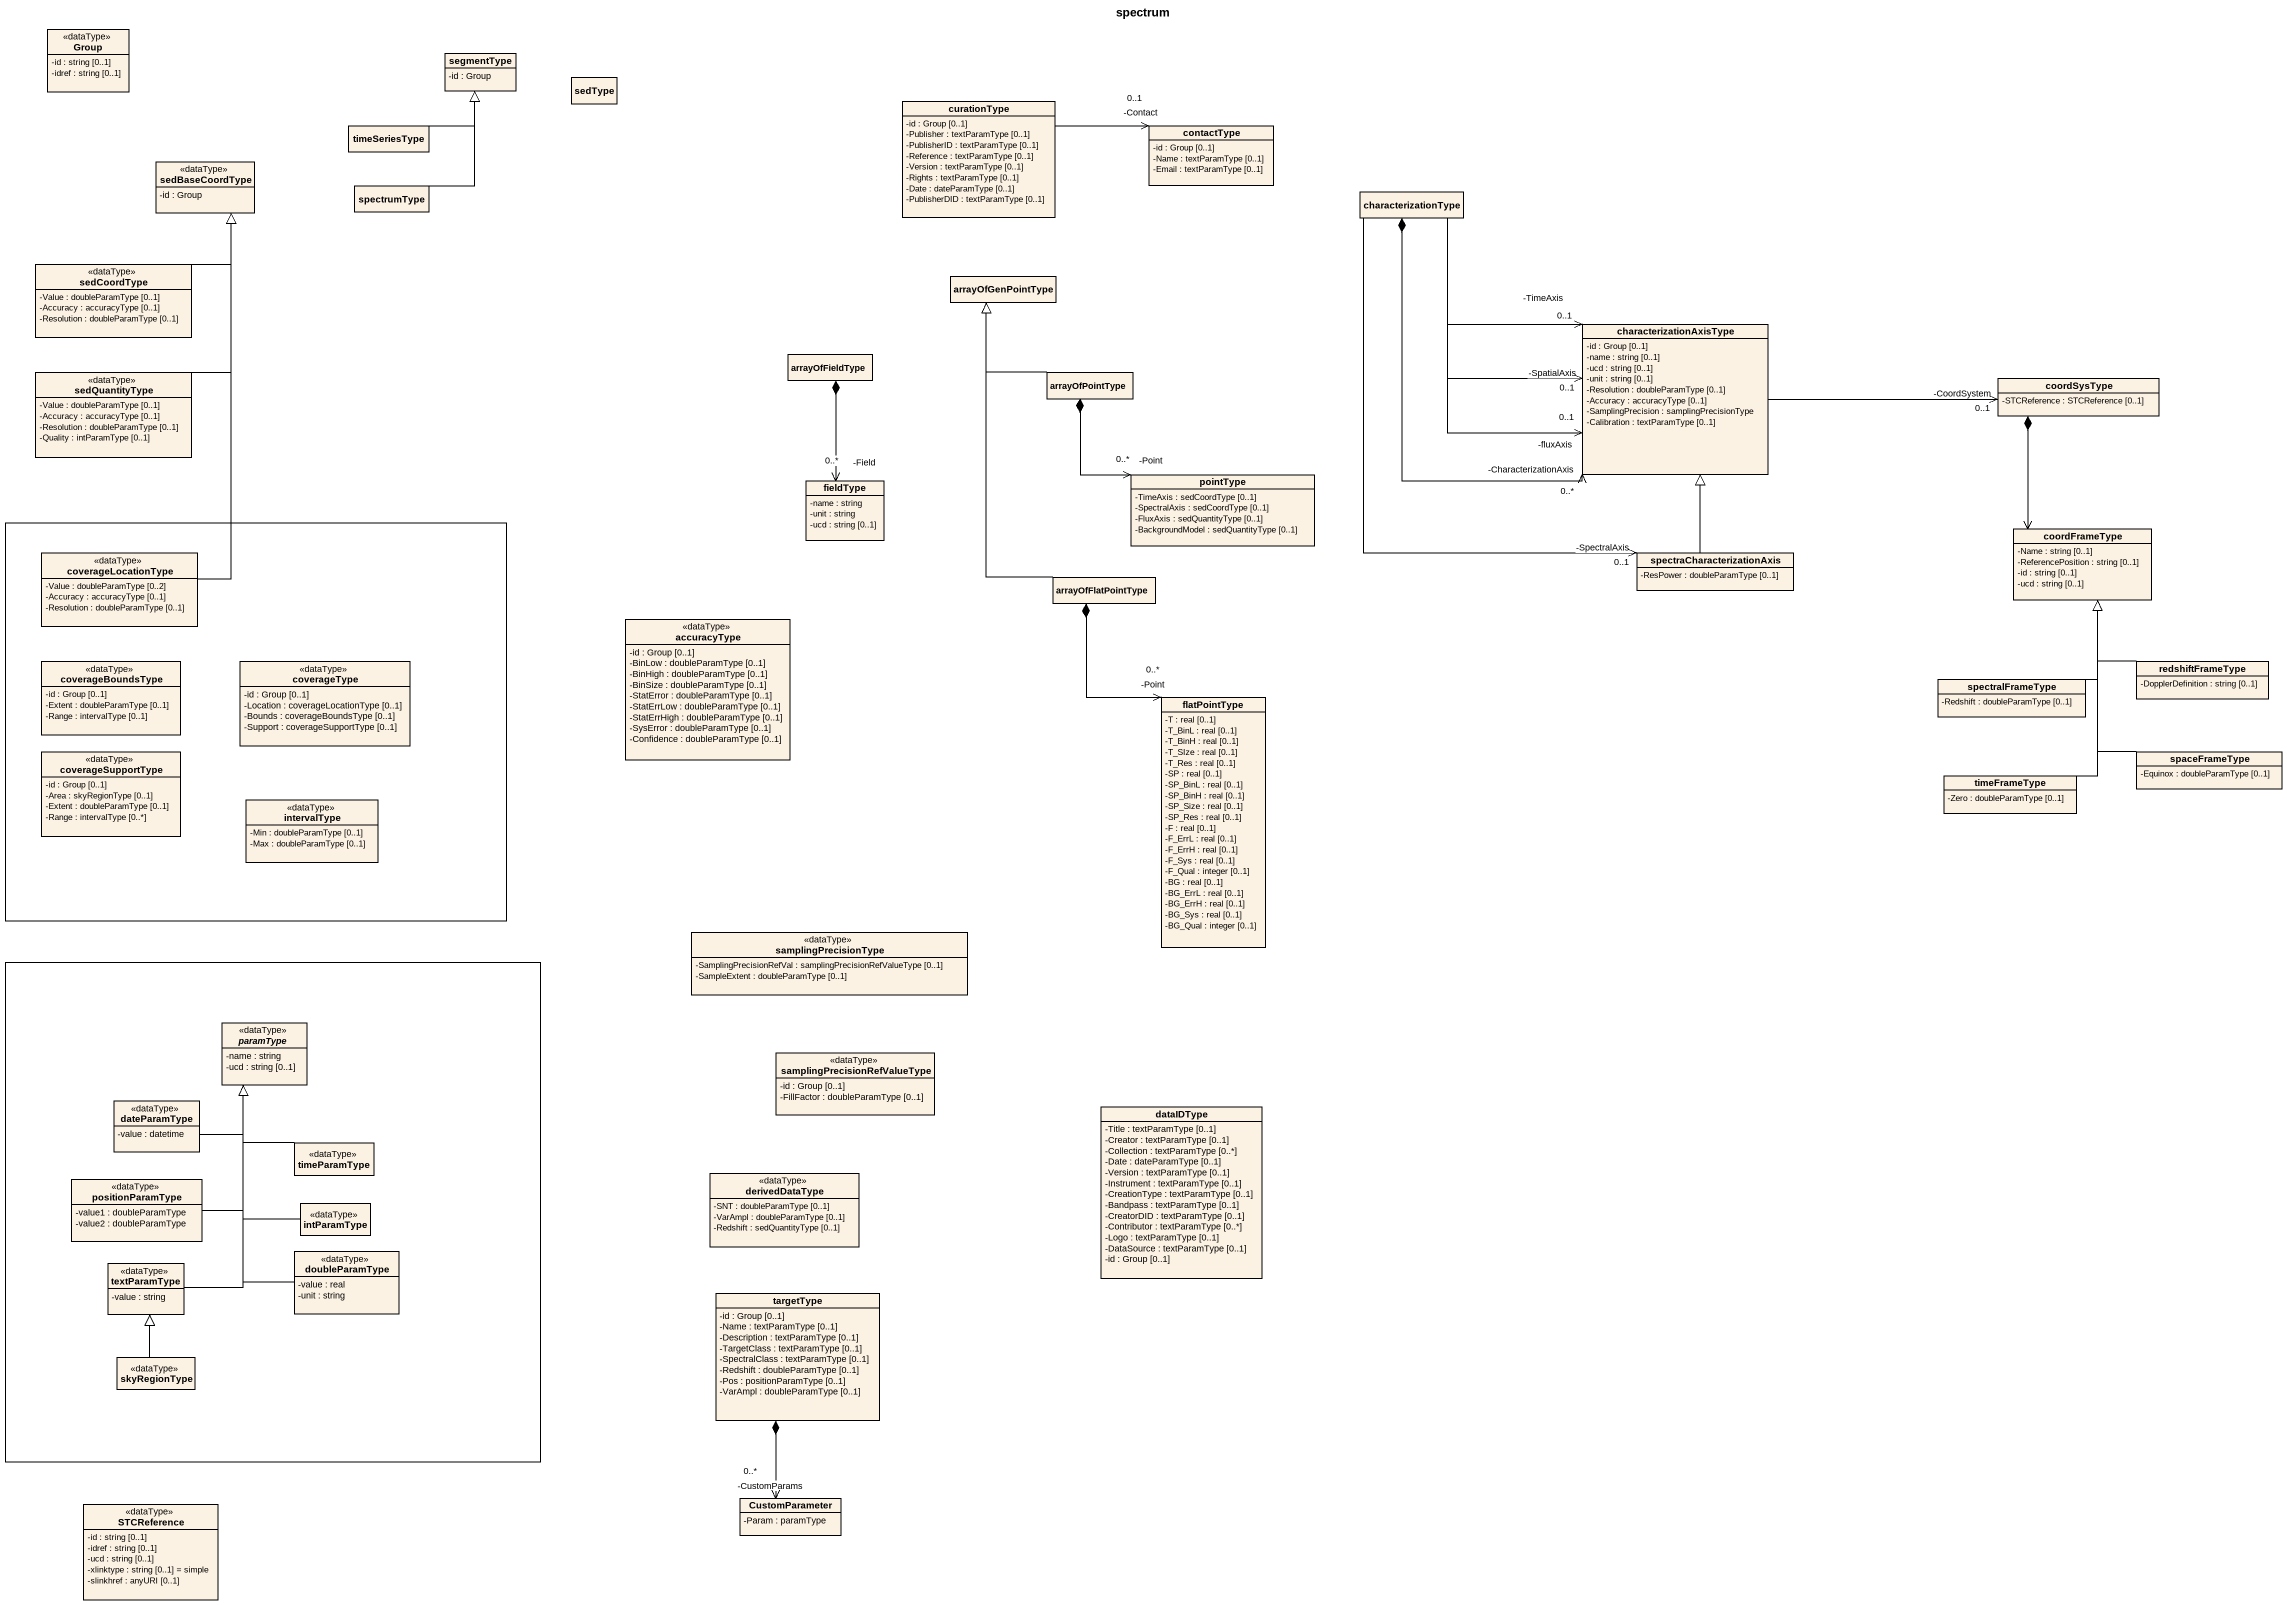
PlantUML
@startuml
title spectrum
hide circle
hide empty members
skinparam classAttributeIconSize 0
class "Group" as Group_ <<dataType>> {
  -id : string [0..1]
  -idref : string [0..1]
}
class segmentType {
  -id : Group
}
class sedType
class timeSeriesType
class curationType {
  -id : Group [0..1]
  -Publisher : textParamType [0..1]
  -PublisherID : textParamType [0..1]
  -Reference : textParamType [0..1]
  -Version : textParamType [0..1]
  -Rights : textParamType [0..1]
  -Date : dateParamType [0..1]
  -PublisherDID : textParamType [0..1]
}
class contactType {
  -id : Group [0..1]
  -Name : textParamType [0..1]
  -Email : textParamType [0..1]
}
class sedBaseCoordType <<dataType>> {
  -id : Group
}
class spectrumType
class characterizationType
class sedCoordType <<dataType>> {
  -Value : doubleParamType [0..1]
  -Accuracy : accuracyType [0..1]
  -Resolution : doubleParamType [0..1]
}
class arrayOfGenPointType
class characterizationAxisType {
  -id : Group [0..1]
  -name : string [0..1]
  -ucd : string [0..1]
  -unit : string [0..1]
  -Resolution : doubleParamType [0..1]
  -Accuracy : accuracyType [0..1]
  -SamplingPrecision : samplingPrecisionType
  -Calibration : textParamType [0..1]
}
class arrayOfFieldType
class sedQuantityType <<dataType>> {
  -Value : doubleParamType [0..1]
  -Accuracy : accuracyType [0..1]
  -Resolution : doubleParamType [0..1]
  -Quality : intParamType [0..1]
}
class arrayOfPointType
class coordSysType {
  -STCReference : STCReference [0..1]
}
class fieldType {
  -name : string
  -unit : string
  -ucd : string [0..1]
}
class pointType {
  -TimeAxis : sedCoordType [0..1]
  -SpectralAxis : sedCoordType [0..1]
  -FluxAxis : sedQuantityType [0..1]
  -BackgroundModel : sedQuantityType [0..1]
}
rectangle " " as rectangle1 {
  class coverageLocationType <<dataType>> {
    -Value : doubleParamType [0..2]
    -Accuracy : accuracyType [0..1]
    -Resolution : doubleParamType [0..1]
  }
  class coverageBoundsType <<dataType>> {
    -id : Group [0..1]
    -Extent : doubleParamType [0..1]
    -Range : intervalType [0..1]
  }
  class coverageType <<dataType>> {
    -id : Group [0..1]
    -Location : coverageLocationType [0..1]
    -Bounds : coverageBoundsType [0..1]
    -Support : coverageSupportType [0..1]
  }
  class coverageSupportType <<dataType>> {
    -id : Group [0..1]
    -Area : skyRegionType [0..1]
    -Extent : doubleParamType [0..1]
    -Range : intervalType [0..*]
  }
  class intervalType <<dataType>> {
    -Min : doubleParamType [0..1]
    -Max : doubleParamType [0..1]
  }
}
class spectraCharacterizationAxis {
  -ResPower : doubleParamType [0..1]
}
class coordFrameType {
  -Name : string [0..1]
  -ReferencePosition : string [0..1]
  -id : string [0..1]
  -ucd : string [0..1]
}
class arrayOfFlatPointType
class accuracyType <<dataType>> {
  -id : Group [0..1]
  -BinLow : doubleParamType [0..1]
  -BinHigh : doubleParamType [0..1]
  -BinSize : doubleParamType [0..1]
  -StatError : doubleParamType [0..1]
  -StatErrLow : doubleParamType [0..1]
  -StatErrHigh : doubleParamType [0..1]
  -SysError : doubleParamType [0..1]
  -Confidence : doubleParamType [0..1]
}
class redshiftFrameType {
  -DopplerDefinition : string [0..1]
}
class flatPointType {
  -T : real [0..1]
  -T_BinL : real [0..1]
  -T_BinH : real [0..1]
  -T_SIze : real [0..1]
  -T_Res : real [0..1]
  -SP : real [0..1]
  -SP_BinL : real [0..1]
  -SP_BinH : real [0..1]
  -SP_Size : real [0..1]
  -SP_Res : real [0..1]
  -F : real [0..1]
  -F_ErrL : real [0..1]
  -F_ErrH : real [0..1]
  -F_Sys : real [0..1]
  -F_Qual : integer [0..1]
  -BG : real [0..1]
  -BG_ErrL : real [0..1]
  -BG_ErrH : real [0..1]
  -BG_Sys : real [0..1]
  -BG_Qual : integer [0..1]
}
class spectralFrameType {
  -Redshift : doubleParamType [0..1]
}
class spaceFrameType {
  -Equinox : doubleParamType [0..1]
}
class timeFrameType {
  -Zero : doubleParamType [0..1]
}
class samplingPrecisionType <<dataType>> {
  -SamplingPrecisionRefVal : samplingPrecisionRefValueType [0..1]
  -SampleExtent : doubleParamType [0..1]
}
rectangle " " as rectangle2 {
  abstract class paramType <<dataType>> {
    -name : string
    -ucd : string [0..1]
  }
  class dateParamType <<dataType>> {
    -value : datetime
  }
  class positionParamType <<dataType>> {
    -value1 : doubleParamType
    -value2 : doubleParamType
  }
  class timeParamType <<dataType>>
  class intParamType <<dataType>>
  class doubleParamType <<dataType>> {
    -value : real
    -unit : string
  }
  class textParamType <<dataType>> {
    -value : string
  }
  class skyRegionType <<dataType>>
}
class "samplingPrecisionRefValueType" as samplingPrecisionRefValueTyp <<dataType>> {
  -id : Group [0..1]
  -FillFactor : doubleParamType [0..1]
}
class dataIDType {
  -Title : textParamType [0..1]
  -Creator : textParamType [0..1]
  -Collection : textParamType [0..*]
  -Date : dateParamType [0..1]
  -Version : textParamType [0..1]
  -Instrument : textParamType [0..1]
  -CreationType : textParamType [0..1]
  -Bandpass : textParamType [0..1]
  -CreatorDID : textParamType [0..1]
  -Contributor : textParamType [0..*]
  -Logo : textParamType [0..1]
  -DataSource : textParamType [0..1]
  -id : Group [0..1]
}
class derivedDataType <<dataType>> {
  -SNT : doubleParamType [0..1]
  -VarAmpl : doubleParamType [0..1]
  -Redshift : sedQuantityType [0..1]
}
class targetType {
  -id : Group [0..1]
  -Name : textParamType [0..1]
  -Description : textParamType [0..1]
  -TargetClass : textParamType [0..1]
  -SpectralClass : textParamType [0..1]
  -Redshift : doubleParamType [0..1]
  -Pos : positionParamType [0..1]
  -VarAmpl : doubleParamType [0..1]
}
class STCReference <<dataType>> {
  -id : string [0..1]
  -idref : string [0..1]
  -ucd : string [0..1]
  -xlinktype : string [0..1] = simple
  -slinkhref : anyURI [0..1]
}
class CustomParameter {
  -Param : paramType
}
timeSeriesType -up-|> segmentType
curationType -right-> "-Contact\n0..1" contactType
spectrumType -up-|> segmentType
characterizationType --> "-SpatialAxis\n0..1" characterizationAxisType
characterizationType --> "-TimeAxis\n0..1" characterizationAxisType
characterizationType --> "-fluxAxis\n0..1" characterizationAxisType
characterizationType *--> "-CharacterizationAxis\n0..*" characterizationAxisType
characterizationType --> "-SpectralAxis\n0..1" spectraCharacterizationAxis
sedCoordType -up-|> sedBaseCoordType
characterizationAxisType -right-> "-CoordSystem\n0..1" coordSysType
arrayOfFieldType *--> "-Field\n0..*" fieldType
sedQuantityType -up-|> sedBaseCoordType
arrayOfPointType -up-|> arrayOfGenPointType
arrayOfPointType *--> "-Point\n0..*" pointType
coordSysType *--> coordFrameType
coverageLocationType -up-|> sedBaseCoordType
spectraCharacterizationAxis -up-|> characterizationAxisType
arrayOfFlatPointType -up-|> arrayOfGenPointType
arrayOfFlatPointType *--> "-Point\n0..*" flatPointType
redshiftFrameType -up-|> coordFrameType
spectralFrameType -up-|> coordFrameType
spaceFrameType -up-|> coordFrameType
timeFrameType -up-|> coordFrameType
dateParamType -up-|> paramType
positionParamType -up-|> paramType
timeParamType -up-|> paramType
intParamType -up-|> paramType
doubleParamType -up-|> paramType
textParamType -up-|> paramType
targetType *--> "-CustomParams\n0..*" CustomParameter
skyRegionType -up-|> textParamType
@enduml
